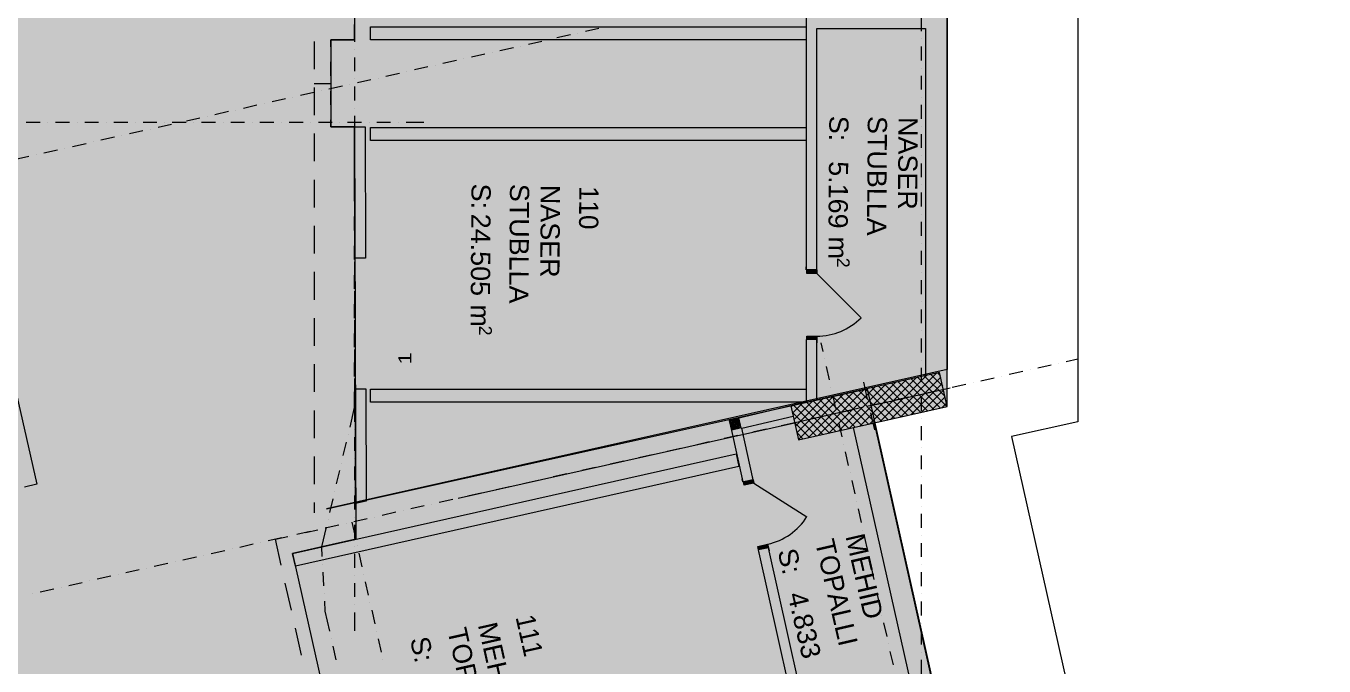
# Model space of a CAD drawing. Header units: centimetres. Extents: x -6805 to 4309, y -7338 to 617.
# Drawn here: x 586 to 2077, y -1483 to -748 of the extents above; entities that cross this region are included whole.
import ezdxf

# ---------------------------------------------------------------- set-up
doc = ezdxf.new("R2010")
doc.units = ezdxf.units.CM
for name, color, linetype, true_color in [('PDF_ - MESI I RRUGES', 7, 'Continuous', 0x7f7f7f), ('PDF_ - rruga_ndarjet anesore', 7, 'Continuous', 0x7f7f7f), ('PDF_065 Möbel Einrichtung', 7, 'Continuous', 0x7f7f7f), ('PDF_A - Akset', 7, 'Continuous', 0xfd4435), ('PDF_A - Pllaka Themel', 7, 'Continuous', 0x7f7f7f), ('PDF_A -Polyline', 7, 'Continuous', 0x7f7f7f)]:
    doc.layers.add(name, color=color, linetype=linetype, true_color=true_color)
for name, color, linetype in [('PDF_ - Muret e reja', 7, 'Continuous'), ('PDF_ - muret e reja_te kryera', 7, 'Continuous'), ('PDF_- DEPO', 7, 'Continuous'), ('PDF_- GARAZHE', 7, 'Continuous'), ('PDF_A - Fill Zone', 7, 'Continuous'), ('PDF_A - Muret', 7, 'Continuous'), ('PDF_A - Shtyllat', 7, 'Continuous')]:
    doc.layers.add(name, color=color, linetype=linetype)
doc.styles.add('PDF Arial', font='')
doc.styles.get('PDF Arial').set_extended_font_data('Arial')

msp = doc.modelspace()

# ---------------------------------------------------------------- hatches: boundary and pattern name
at = {"layer": 'PDF_ - MESI I RRUGES', "true_color": 0xffffff, "transparency": 33554559}
msp.add_hatch(color=7, dxfattribs=at).paths.add_polyline_path([(563.9, -979.9), (578.3, -980.6), (570.3, -1148.7), (598.6, -1274), (584.3, -1277.3), (559.5, -1166.7), (555.7, -1149.9)])
at = {"layer": 'PDF_- DEPO', "true_color": 0xccccff, "transparency": 33554559}
msp.add_hatch(color=254, dxfattribs=at).paths.add_polyline_path([(1408, -1209.7), (1467.2, -1196.4), (1473.2, -1223.1), (1536, -1208.9), (1618.2, -1575.2), (1497.2, -1602.3)])
at = {"layer": 'PDF_A - Fill Zone', "true_color": 0x93a0c6, "transparency": 33554559}
msp.add_hatch(color=253, dxfattribs=at).paths.add_polyline_path([(-447.7, -308.2), (916.9, -308.2), (916.9, -1306.8), (921.3, -1326.4), (872.5, -1337.3), (1189.1, -2748.5), (667.5, -2865.5), (356, -1477.3), (321, -1485.2), (248.4, -1161.5), (-99.9, -1161.5), (-99.9, -1589.4), (-447.7, -1589.4)])
at = {"layer": 'PDF_A - Muret', "transparency": 33554559}
msp.add_hatch(color=256, dxfattribs=at).paths.add_polyline_path([(1644.1, -703.6), (1644.1, -1159.1), (1638.6, -1160.3), (1635.3, -1145.6), (1619.1, -1149.3), (1619.1, -703.6)])
at = {"layer": 'PDF_A - Pllaka Themel', "true_color": 0xd5d5d5, "transparency": 33554559}
h = msp.add_hatch(color=254, dxfattribs=at)
h.paths.add_polyline_path([(-5581.9, -878.8), (-5581.9, -838.7), (-5657, -838.7), (-5657, -378.3), (-5642, -378.3), (-5642, 287.3), (-2884.7, 287.3), (-432.6, 287.3), (-419.8, 287.3), (978.3, 287.3), (978.3, -308.2), (1644.1, -308.2), (1644.1, -1142.4), (931, -1302.4), (1552.2, -1164.4), (1863.2, -2555.1), (1863.3, -2555.1), (2158.7, -3867.3), (2155.2, -3868), (2646.9, -6059.2), (2017.8, -6200.4), (2017.7, -6199.9), (-1597, -7011), (-1702.7, -6540.3), (-1846.3, -6572.5), (-1977, -6060.1), (-1982.5, -5964.4), (-1839, -5932.3), (-2055.7, -4966.3), (-2419.3, -4966.3), (-2929.7, -4966.3), (-2929.7, -2144.8), (-2909.7, -2144.8), (-2904.7, -1595.7), (-4731.2, -1619.4), (-4671.2, -1619.4), (-4671.2, -2159.8), (-5099, -2159.8), (-5102.5, -2159.8), (-5106, -2159.6), (-5109.5, -2159.4), (-5113, -2159), (-5116.5, -2158.6), (-5120, -2158), (-5123.4, -2157.4), (-5126.9, -2156.7), (-5130.3, -2155.8), (-5133.7, -2154.9), (-5137, -2153.9), (-5140.4, -2152.8), (-5143.6, -2151.6), (-5146.9, -2150.3), (-5150.1, -2148.9), (-5153.3, -2147.4), (-5156.4, -2145.9), (-5159.5, -2144.2), (-5162.6, -2142.5), (-5165.6, -2140.6), (-5168.5, -2138.7), (-5171.4, -2136.7), (-5174.3, -2134.7), (-5177, -2132.5), (-5179.7, -2130.3), (-5182.4, -2128), (-5185, -2125.6), (-5187.5, -2123.2), (-5189.9, -2120.6), (-5192.3, -2118.1), (-5194.6, -2115.4), (-5196.8, -2112.7), (-5199, -2109.9), (-5201.1, -2107.1), (-5203, -2104.2), (-5205, -2101.3), (-5206.8, -2098.3), (-5208.5, -2095.2), (-5210.2, -2092.1), (-5211.7, -2089), (-5213.2, -2085.8), (-5214.6, -2082.6), (-5215.9, -2079.3), (-5217.1, -2076), (-5218.2, -2072.7), (-5219.2, -2069.3), (-5220.2, -2065.9), (-5221, -2062.5), (-5221.7, -2059.1), (-5222.4, -2055.7), (-5222.9, -2052.2), (-5223.3, -2048.7), (-5223.7, -2045.2), (-5223.9, -2041.7), (-5224.1, -2038.2), (-5224.1, -2034.7), (-5224.1, -1589.4), (-5276.7, -1564.4), (-5842.1, -1564.4), (-5842.1, -878.8)])
h.paths.add_polyline_path([(-1884.8, -2746.4), (-1725.8, -2754.1), (-263.3, -2617.9), (-272, -2578.8), (-296.8, -2580.2), (-343.5, -2075.8), (-1348.1, -2129.8), (-1534.8, -2147.2), (-1533.4, -2162), (-1836.8, -2167.5), (-1836.8, -2147.5), (-1876.8, -2147.5), (-1876.8, -2187.5), (-1531.1, -2187), (-1493.3, -2681.2), (-1884.8, -2706.4)])
h.paths.add_polyline_path([(-452.6, -1589.4), (-91.9, -1583.4), (-92.3, -1174), (283, -1174), (283, -828.7), (-419.8, -828.7), (-427.6, -828.7), (-452.6, -828.7)])
h.paths.add_polyline_path([(413.2, -3713.8), (401.1, -3715.6), (389, -3717.6), (376.9, -3719.5), (364.9, -3721.6), (352.8, -3723.8), (340.8, -3726), (328.8, -3728.3), (316.8, -3730.7), (304.8, -3733.2)])
at = {"layer": 'PDF_A - Pllaka Themel', "true_color": 0xbfbfbf, "transparency": 33554559}
h = msp.add_hatch(color=9, dxfattribs=at)
h.paths.add_polyline_path([(-5637, -378.3), (-5637, -315.2), (-447.7, -308.2), (-447.7, -308.2), (963.5, -308.2), (963.5, -763.7), (936, -763.7), (936, -863.8), (963.5, -863.8), (964.8, -1337.1), (925.7, -1345.9), (892.3, -1353.4), (988.5, -1782.6), (1104.4, -2300.9), (1195, -2706.1), (1170.6, -2711.6), (1193.4, -2813), (1455.7, -3983.1), (1827.5, -5638), (1828.4, -5640.7), (1829.1, -5643.5), (1829.9, -5646.3), (1830.5, -5649.1), (1831, -5651.9), (1831.4, -5654.7), (1831.7, -5657.6), (1831.9, -5660.4), (1832, -5663.3), (1832, -5666.1), (1831.9, -5669), (1831.7, -5671.9), (1831.4, -5674.7), (1831, -5677.5), (1830.5, -5680.4), (1829.9, -5683.2), (1829.2, -5685.9), (1828.5, -5688.7), (1827.6, -5691.4), (1826.6, -5694.1), (1825.5, -5696.8), (1824.4, -5699.4), (1823.1, -5701.9), (1821.8, -5704.5), (1820.4, -5707), (1818.8, -5709.4), (1817.3, -5711.8), (1815.6, -5714.1), (1813.8, -5716.3), (1812, -5718.5), (1810.1, -5720.7), (1808.1, -5722.7), (1806, -5724.7), (1803.9, -5726.6), (1801.7, -5728.5), (1799.5, -5730.2), (1797.2, -5731.9), (1794.8, -5733.5), (1792.4, -5735.1), (1789.9, -5736.5), (1787.4, -5737.8), (1784.8, -5739.1), (1782.2, -5740.3), (1779.5, -5741.3), (1776.8, -5742.3), (-1865.8, -6559.8), (-1972, -6060.1), (1187.4, -5351.2), (1189.5, -5350.7), (1191.6, -5350.1), (1193.7, -5349.4), (1195.7, -5348.6), (1197.7, -5347.8), (1199.7, -5346.8), (1201.6, -5345.8), (1203.5, -5344.6), (1205.3, -5343.4), (1207.1, -5342.2), (1208.8, -5340.8), (1210.4, -5339.3), (1212, -5337.8), (1213.5, -5336.3), (1214.9, -5334.6), (1216.3, -5332.9), (1217.6, -5331.2), (1218.8, -5329.3), (1219.9, -5327.5), (1221, -5325.5), (1221.9, -5323.6), (1222.8, -5321.6), (1223.5, -5319.5), (1224.2, -5317.5), (1224.8, -5315.4), (1225.3, -5313.2), (1225.7, -5311.1), (1226, -5308.9), (1226.2, -5306.8), (1226.3, -5304.6), (1226.4, -5302.4), (1226.3, -5300.2), (1226.1, -5298), (1225.8, -5295.9), (1225.5, -5293.7), (1225, -5291.6), (967.7, -4148), (967.2, -4145.8), (966.5, -4143.7), (965.8, -4141.6), (964.9, -4139.5), (964, -4137.5), (963, -4135.5), (961.9, -4133.5), (960.7, -4131.7), (959.4, -4129.8), (958, -4128), (956.6, -4126.3), (955.1, -4124.7), (953.5, -4123.1), (951.9, -4121.6), (950.1, -4120.2), (948.4, -4118.8), (946.5, -4117.6), (944.6, -4116.4), (942.7, -4115.3), (940.7, -4114.2), (938.7, -4113.3), (936.6, -4112.5), (934.5, -4111.7), (932.3, -4111.1), (930.2, -4110.5), (928, -4110.1), (925.8, -4109.7), (923.6, -4109.5), (921.3, -4109.3), (919.1, -4109.3), (916.9, -4109.3), (914.6, -4109.5), (912.4, -4109.7), (910.2, -4110.1), (908, -4110.5), (526.4, -4196.1), (467.8, -4209.3), (455.6, -4213.1), (443.4, -4217), (431.2, -4221), (419.1, -4225.1), (406.9, -4229.3), (394.9, -4233.6), (382.8, -4238), (370.8, -4242.5), (358.8, -4247.1), (346.9, -4251.7), (335, -4256.5), (323.1, -4261.4), (311.3, -4266.3), (299.5, -4271.3), (287.8, -4276.4), (276.1, -4281.7), (264.4, -4287), (252.8, -4292.3), (241.2, -4297.8), (229.6, -4303.4), (218.1, -4309.1), (206.7, -4314.8), (195.3, -4320.7), (183.9, -4326.6), (172.6, -4332.6), (161.3, -4338.7), (150.1, -4344.9), (138.9, -4351.2), (127.8, -4357.5), (116.7, -4364), (105.7, -4370.5), (94.7, -4377.1), (83.8, -4383.8), (72.9, -4390.6), (62.1, -4397.5), (51.3, -4404.4), (40.6, -4411.4), (29.9, -4418.6), (19.3, -4425.8), (8.8, -4433), (-1.7, -4440.4), (-13.4, -4447.8), (-25.2, -4455.1), (-37, -4462.3), (-48.8, -4469.4), (-60.7, -4476.4), (-72.7, -4483.4), (-84.7, -4490.2), (-96.7, -4497), (-108.8, -4503.7), (-121, -4510.3), (-133.1, -4516.8), (-145.4, -4523.3), (-157.7, -4529.6), (-170, -4535.9), (-182.3, -4542.1), (-194.8, -4548.2), (-207.2, -4554.2), (-219.7, -4560.1), (-232.3, -4565.9), (-244.8, -4571.6), (-257.5, -4577.3), (-270.1, -4582.8), (-282.8, -4588.3), (-295.6, -4593.6), (-308.3, -4598.9), (-321.1, -4604.1), (-334, -4609.2), (-346.9, -4614.2), (-359.8, -4619.1), (-372.8, -4623.9), (-385.7, -4628.7), (-398.8, -4633.3), (-411.8, -4637.9), (-424.9, -4642.3), (-438, -4646.7), (-451.2, -4650.9), (-464.4, -4655.1), (-477.6, -4659.2), (-490.8, -4663.2), (-2040.8, -5011), (-2050.8, -4966.3), (-2414.3, -4966.3), (-2414.3, -4749.4), (-2414.6, -2387.8), (-2414.6, -2276.5), (-2415.1, -2272.8), (-2415.6, -2269.1), (-2416.3, -2265.4), (-2417.1, -2261.8), (-2417.9, -2258.1), (-2418.9, -2254.5), (-2419.9, -2251), (-2421.1, -2247.4), (-2422.3, -2243.9), (-2423.6, -2240.4), (-2425.1, -2236.9), (-2426.6, -2233.5), (-2428.2, -2230.2), (-2429.8, -2226.8), (-2431.6, -2223.5), (-2433.4, -2220.3), (-2435.4, -2217.1), (-2437.4, -2214), (-2439.5, -2210.9), (-2441.7, -2207.8), (-2443.9, -2204.9), (-2446.3, -2202), (-2448.7, -2199.1), (-2451.1, -2196.3), (-2453.7, -2193.6), (-2456.3, -2190.9), (-2459, -2188.3), (-2461.7, -2185.8), (-2464.6, -2183.4), (-2467.4, -2181), (-2470.4, -2178.7), (-2473.4, -2176.5), (-2476.4, -2174.4), (-2479.6, -2172.3), (-2482.7, -2170.3), (-2485.9, -2168.4), (-2489.2, -2166.6), (-2492.5, -2164.9), (-2495.8, -2163.2), (-2499.2, -2161.7), (-2502.7, -2160.2), (-2506.1, -2158.9), (-2509.6, -2157.6), (-2513.2, -2156.4), (-2904.7, -2164.8), (-2899.7, -1589.4), (-2414.3, -1589.4), (-2414.3, -828.7), (-4726.3, -828.7), (-4726.3, -1619.4), (-5219.2, -1619.3), (-5219.2, -2036.1), (-5219.2, -2034.7), (-5219.2, -1589.4), (-5271.7, -1564.4), (-5253.4, -1564.4), (-5253.4, -878.8), (-5577, -878.8), (-5577, -838.7), (-5652, -838.7), (-5652, -378.3)])
h.paths.add_polyline_path([(-1883.9, -1589.4), (-1863.8, -1589.4), (-1863.8, -1634.4), (-1863.9, -1634.4), (-1863.9, -2147.2), (-1836.5, -2147.5), (-1871.9, -2147.5), (-1871.9, -2187.5), (-1831.8, -2187.4), (-1831.8, -2147.5), (-1529.5, -2150.6), (-1526.5, -2182.5), (-1488.4, -2681.2), (-1718.5, -2706.4), (-1879.8, -2706.4), (-1879.8, -2746.4), (-1720.8, -2754.1), (-221.3, -2598.2), (-135.8, -2979.1), (-1425.4, -3268.5), (-1880.4, -3268.5), (-1873.5, -4356.8), (-1873.8, -4358.9), (-1873.9, -4361.1), (-1873.9, -4363.2), (-1873.9, -4365.3), (-1873.7, -4367.5), (-1873.5, -4369.6), (-1873.1, -4371.7), (-1872.7, -4373.8), (-1872.1, -4375.8), (-1871.5, -4377.9), (-1870.8, -4379.9), (-1869.9, -4381.8), (-1869, -4383.8), (-1868.1, -4385.7), (-1867, -4387.5), (-1865.8, -4389.3), (-1864.6, -4391), (-1863.3, -4392.7), (-1861.9, -4394.3), (-1860.4, -4395.9), (-1858.9, -4397.4), (-1857.3, -4398.8), (-1855.6, -4400.1), (-1853.9, -4401.4), (-1852.1, -4402.5), (-1850.3, -4403.6), (-1848.4, -4404.6), (-1846.5, -4405.6), (-1844.5, -4406.4), (-1842.5, -4407.1), (-1840.5, -4407.8), (-1838.4, -4408.4), (-1836.3, -4408.8), (-1834.2, -4409.2), (-1832.1, -4409.5), (-1830, -4409.6), (-1827.9, -4409.7), (-1825.7, -4409.7), (-1823.6, -4409.6), (-1821.5, -4409.4), (-1819.4, -4409.1), (-657.9, -4148.4), (-657.8, -4149), (-640.9, -4142.1), (-624, -4135.1), (-607.1, -4128.1), (-590.3, -4120.9), (-573.5, -4113.7), (-556.8, -4106.4), (-540.1, -4099), (-523.4, -4091.5), (-506.8, -4083.9), (-490.2, -4076.2), (-473.7, -4068.5), (-457.2, -4060.6), (-440.7, -4052.7), (-424.3, -4044.6), (-407.9, -4036.5), (-391.6, -4028.3), (-375.3, -4020), (-359.1, -4011.7), (-342.9, -4003.2), (-326.7, -3994.7), (-310.6, -3986), (-294.5, -3977.3), (-278.5, -3968.5), (-262.6, -3959.6), (-246.7, -3950.7), (-230.8, -3941.6), (-215, -3932.5), (-199.2, -3923.3), (-183.5, -3913.9), (-171.8, -3907.7), (-160, -3901.5), (-148.2, -3895.4), (-136.4, -3889.4), (-124.5, -3883.4), (-112.6, -3877.6), (-100.6, -3871.8), (-88.6, -3866.2), (-76.6, -3860.6), (-64.5, -3855.1), (-52.3, -3849.7), (-40.2, -3844.4), (-28, -3839.2), (-15.7, -3834), (-3.5, -3829), (8.9, -3824), (21.2, -3819.1), (33.6, -3814.4), (46, -3809.7), (58.5, -3805.1), (71, -3800.6), (83.5, -3796.1), (96, -3791.8), (108.6, -3787.6), (121.2, -3783.4), (133.9, -3779.4), (146.5, -3775.4), (159.2, -3771.5), (172, -3767.8), (184.7, -3764.1), (197.5, -3760.5), (210.3, -3757), (223.1, -3753.6), (236, -3750.3), (248.9, -3747.1), (261.8, -3743.9), (274.7, -3740.9), (287.6, -3738), (300.6, -3735.1), (313.6, -3732.4), (326.6, -3729.7), (339.6, -3727.2), (352.7, -3724.7), (365.8, -3722.3), (378.8, -3720.1), (391.9, -3717.9), (405, -3715.8), (418.2, -3713.8), (787.3, -3631), (789.4, -3630.5), (791.5, -3629.8), (793.5, -3629.1), (795.6, -3628.3), (797.6, -3627.5), (799.5, -3626.5), (801.4, -3625.4), (803.3, -3624.3), (805.1, -3623.1), (806.9, -3621.8), (808.6, -3620.4), (810.2, -3619), (811.8, -3617.5), (813.3, -3615.9), (814.7, -3614.2), (816.1, -3612.5), (817.4, -3610.8), (818.6, -3609), (819.7, -3607.1), (820.7, -3605.2), (821.7, -3603.2), (822.6, -3601.2), (823.4, -3599.2), (824.1, -3597.1), (824.7, -3595), (825.2, -3592.9), (825.6, -3590.8), (825.9, -3588.6), (826.2, -3586.4), (826.3, -3584.3), (826.3, -3582.1), (826.3, -3579.9), (826.1, -3577.7), (825.9, -3575.5), (825.6, -3573.4), (825.1, -3571.2), (681.4, -2927.9), (734.4, -2916), (711.6, -2814.6), (658.7, -2826.4), (288, -1174), (288, -828.7), (-447.7, -828.7), (-1883.9, -828.7)])

# ---------------------------------------------------------------- linework, layer by layer
at = {"layer": 'PDF_ - MESI I RRUGES', "lineweight": 0}
for points in [[(570.3, -1148.7), (598.6, -1274)], [(598.6, -1274), (584.3, -1277.3)]]:
    msp.add_lwpolyline(points, dxfattribs=at)
at = {"layer": 'PDF_ - Muret e reja', "lineweight": 0}
for points in [[(1482.2, -728.7), (1482.2, -1027.9)], [(1494.2, -1027.9), (1494.2, -750.8)], [(1494.2, -750.8), (1619.1, -750.8)], [(1482.2, -1027.9), (1482.2, -1024.2)], [(1482.2, -1027.9), (1482.2, -1024.2)], [(1482.2, -1027.9), (1482.2, -1024.2)], [(1482.7, -1027.9), (1482.2, -1027.9)], [(1482.7, -1027.9), (1482.2, -1027.9)], [(1482.7, -1027.9), (1482.2, -1027.9)], [(1494.2, -1027.9), (1482.7, -1027.9)], [(1482.7, -1031.9), (1482.7, -1027.9)], [(1482.7, -1027.9), (1494.2, -1027.9)], [(1494.2, -1027.9), (1482.7, -1027.9)], [(1494.2, -1027.9), (1482.7, -1027.9)], [(1494.2, -1027.9), (1494.2, -1024.2)], [(1494.2, -1027.9), (1494.2, -1024.2)], [(1494.2, -1027.9), (1494.2, -1024.2)], [(1494.2, -1027.9), (1494.2, -1031.9)], [(1494.2, -1031.9), (1482.7, -1031.9)], [(1494.2, -1031.9), (1545.1, -1082.9)], [(1482.2, -1108), (1482.2, -1111.7)], [(1482.7, -1108), (1482.2, -1108)], [(1482.2, -1108), (1482.2, -1180)], [(1482.7, -1108), (1482.2, -1108)], [(1482.7, -1108), (1482.2, -1108)], [(1482.2, -1108), (1482.2, -1111.7)], [(1482.2, -1108), (1482.2, -1111.7)], [(1482.7, -1108), (1482.7, -1104)], [(1482.7, -1104), (1494.2, -1104)], [(1494.2, -1108), (1482.7, -1108)], [(1494.2, -1108), (1482.7, -1108)], [(1494.2, -1108), (1482.7, -1108)], [(1494.2, -1108), (1482.7, -1108)], [(1494.2, -1104), (1494.2, -1108)], [(1494.2, -1108), (1494.2, -1111.7)], [(1494.2, -1177.3), (1494.2, -1108)], [(1494.2, -1108), (1494.2, -1111.7)], [(1494.2, -1108), (1494.2, -1111.7)]]:
    msp.add_lwpolyline(points, dxfattribs=at)
msp.add_arc((1494.2, -1031.9), 72.1, 269.993, 314.9907, dxfattribs=at)
at = {"layer": 'PDF_ - Muret e reja', "transparency": 33554559}
for points in [[(1494.2, -728.7), (1494.2, -1027.9), (1482.2, -728.7), (1482.2, -1027.9)], [(1494.2, -750.8), (1494.2, -738.7), (1619.1, -750.8), (1619.1, -738.7)], [(1482.2, -1180), (1482.2, -1108), (1494.2, -1177.3), (1494.2, -1108)]]:
    msp.add_solid(points, dxfattribs=at)
at = {"layer": 'PDF_ - Muret e reja', "color": 7, "true_color": 0xffffff, "transparency": 33554559}
for points in [[(1494.2, -1027.9), (1494.2, -1108), (1482.2, -1027.9), (1482.2, -1108)], [(1494.2, -1027.9), (1494.2, -1031.9), (1482.7, -1027.9), (1482.7, -1031.9)], [(1482.7, -1108), (1482.7, -1104), (1494.2, -1108), (1494.2, -1104)]]:
    msp.add_solid(points, dxfattribs=at)
at = {"layer": 'PDF_ - muret e reja_te kryera', "lineweight": 0}
for points in [[(1482.1, -1179.8), (1393.6, -1200.7)], [(1482.1, -1179.8), (1482.2, -1180)], [(1393.6, -1200.7), (1396.3, -1212.4)], [(1408, -1209.7), (1467.1, -1195.7)], [(1396.3, -1212.4), (1409.4, -1271.4)], [(1421.2, -1268.8), (1408, -1209.7)], [(1421.2, -1268.8), (1420.4, -1265.1)], [(1421.2, -1268.8), (1420.4, -1265.1)], [(1421.2, -1268.8), (1420.4, -1265.1)], [(1409.4, -1271.4), (1408.6, -1267.8)], [(1409.4, -1271.4), (1408.6, -1267.8)], [(1409.4, -1271.4), (1408.6, -1267.8)], [(1409.9, -1271.3), (1409.4, -1271.4)], [(1409.9, -1271.3), (1409.4, -1271.4)], [(1409.9, -1271.3), (1409.4, -1271.4)], [(1421.2, -1268.8), (1409.9, -1271.3)], [(1409.9, -1271.3), (1421.2, -1268.8)], [(1421.2, -1268.8), (1409.9, -1271.3)], [(1421.2, -1268.8), (1409.9, -1271.3)], [(1410.8, -1275.2), (1409.9, -1271.3)], [(1422, -1272.7), (1410.8, -1275.2)], [(1421.2, -1268.8), (1422, -1272.7)], [(1422, -1272.7), (1482.9, -1311.3)], [(1426.5, -1345.5), (1437.8, -1343)], [(1427.4, -1349.4), (1426.5, -1345.5)], [(1427.4, -1349.4), (1426.9, -1349.5)], [(1427.4, -1349.4), (1426.9, -1349.5)], [(1427.4, -1349.4), (1426.9, -1349.5)], [(1426.9, -1349.5), (1427.7, -1353.1)], [(1426.9, -1349.5), (1484.1, -1605.2)], [(1426.9, -1349.5), (1427.7, -1353.1)], [(1426.9, -1349.5), (1427.7, -1353.1)], [(1438.6, -1346.9), (1427.4, -1349.4)], [(1438.6, -1346.9), (1427.4, -1349.4)], [(1438.6, -1346.9), (1427.4, -1349.4)], [(1438.6, -1346.9), (1427.4, -1349.4)], [(1437.8, -1343), (1438.6, -1346.9)], [(1438.6, -1346.9), (1439.5, -1350.5)], [(1495.8, -1602.6), (1438.6, -1346.9)], [(1438.6, -1346.9), (1439.5, -1350.5)], [(1438.6, -1346.9), (1439.5, -1350.5)]]:
    msp.add_lwpolyline(points, dxfattribs=at)
msp.add_arc((1422.1, -1272.7), 72, 282.5982, 327.6225, dxfattribs=at)
at = {"layer": 'PDF_ - muret e reja_te kryera', "transparency": 33554559}
for points in [[(1405.3, -1198), (1464.4, -1184), (1408, -1209.7), (1467.1, -1195.7)], [(1482.1, -1179.8), (1482.2, -1180), (1464.4, -1184)], [(1408, -1209.7), (1396.3, -1212.4), (1393.6, -1200.7)], [(1393.8, -1200.7), (1393.8, -1200.8), (1393.6, -1200.7)], [(1393.8, -1200.8), (1393.8, -1200.7), (1408, -1209.7), (1405.3, -1198)], [(1408, -1209.7), (1421.2, -1268.8), (1396.3, -1212.4), (1409.4, -1271.4)], [(1438.6, -1346.9), (1495.8, -1602.6), (1426.9, -1349.5), (1484.1, -1605.2)]]:
    msp.add_solid(points, dxfattribs=at)
at = {"layer": 'PDF_ - muret e reja_te kryera', "color": 7, "true_color": 0xffffff, "transparency": 33554559}
for points in [[(1421.2, -1268.8), (1438.6, -1346.9), (1409.4, -1271.4), (1426.9, -1349.5)], [(1421.2, -1268.8), (1422, -1272.7), (1409.9, -1271.3), (1410.8, -1275.2)], [(1427.4, -1349.4), (1426.5, -1345.5), (1438.6, -1346.9), (1437.8, -1343)]]:
    msp.add_solid(points, dxfattribs=at)
at = {"layer": 'PDF_ - rruga_ndarjet anesore', "lineweight": 0}
for points in [[(963.9, -1014.5), (963.5, -863.8)], [(963.5, -863.8), (975.5, -863.8)], [(975.5, -863.8), (975.9, -1014.5)], [(975.9, -1014.5), (963.9, -1014.5)], [(964.3, -1164.6), (976.3, -1164.6)], [(964.6, -1296.1), (964.3, -1164.6)], [(976.3, -1164.6), (976.7, -1293.4)], [(976.7, -1293.4), (964.6, -1296.1)]]:
    msp.add_lwpolyline(points, dxfattribs=at)
at = {"layer": 'PDF_ - rruga_ndarjet anesore', "color": 7, "true_color": 0xffffff, "transparency": 33554559}
for points in [[(975.5, -863.8), (975.9, -1014.5), (963.5, -863.8), (963.9, -1014.5)], [(964.3, -1164.6), (976.3, -1164.6), (964.6, -1296.1), (976.7, -1293.4)]]:
    msp.add_solid(points, dxfattribs=at)
at = {"layer": 'PDF_- DEPO', "color": 254, "true_color": 0xccccff, "transparency": 33554559}
msp.add_solid([(1494.2, -750.8), (1619.1, -750.8), (1492.9, -1177.6), (1619.1, -1149.1)], dxfattribs=at)
at = {"layer": 'PDF_- GARAZHE', "color": 254, "true_color": 0xccccff, "transparency": 33554559}
for points in [[(963.5, -304.8), (1482.2, -304.8), (963.5, -764.2), (1482.2, -764.2)], [(963.6, -764.2), (1482.2, -764.2), (964.6, -1296.1), (1482.1, -1179.8)], [(883.6, -1315.2), (1393.5, -1200.8), (965.6, -1680.6), (1475.5, -1566.2)]]:
    msp.add_solid(points, dxfattribs=at)
at = {"layer": 'PDF_065 Möbel Einrichtung', "lineweight": 0}
for points in [[(981.8, -763.7), (981.8, -748.7)], [(981.8, -748.7), (1482.2, -748.7)], [(1482.2, -748.7), (1482.2, -763.7)], [(1482.2, -763.7), (981.8, -763.7)], [(981.8, -879.3), (981.8, -864.3)], [(981.8, -864.3), (1482.2, -864.3)], [(1482.2, -864.3), (1482.2, -879.3)], [(1482.2, -879.3), (981.8, -879.3)], [(981.8, -1179.7), (981.8, -1164.7)], [(981.8, -1164.7), (1482.2, -1164.7)], [(1482.2, -1164.7), (1482.2, -1179.7)], [(1482.2, -1179.7), (981.8, -1179.7)], [(892.2, -1353.5), (1401.6, -1239.2)], [(1401.6, -1239.2), (1404.9, -1253.8)], [(1404.9, -1253.8), (895.5, -1368.1)], [(895.5, -1368.1), (892.2, -1353.5)]]:
    msp.add_lwpolyline(points, dxfattribs=at)
at = {"layer": 'PDF_065 Möbel Einrichtung', "color": 7, "true_color": 0xffffff, "transparency": 33554559}
for points in [[(981.8, -763.7), (981.8, -748.7), (1482.2, -763.7), (1482.2, -748.7)], [(981.8, -879.3), (981.8, -864.3), (1482.2, -879.3), (1482.2, -864.3)], [(981.8, -1179.7), (981.8, -1164.7), (1482.2, -1179.7), (1482.2, -1164.7)], [(895.5, -1368.1), (892.2, -1353.5), (1404.9, -1253.8), (1401.6, -1239.2)]]:
    msp.add_solid(points, dxfattribs=at)
at = {"layer": 'PDF_A - Akset', "lineweight": 0}
for points in [[(1614.1, -737.9), (1614.1, -753.8)], [(963.5, -750.3), (963.5, -766.2)], [(1211.3, -758.1), (1195.8, -761.6)], [(1220, -756.2), (1220, -756.2)], [(1244.1, -750.8), (1228.6, -754.2)], [(1252.7, -748.8), (1252.7, -748.8)], [(963.5, -775.1), (963.5, -775.1)], [(1145.9, -772.8), (1130.4, -776.3)], [(1154.5, -770.9), (1154.5, -770.9)], [(1178.6, -765.5), (1163.1, -768.9)], [(1187.2, -763.5), (1187.2, -763.5)], [(1614.1, -762.6), (1614.1, -762.6)], [(1614.1, -771.4), (1614.1, -787.3)], [(963.5, -783.9), (963.5, -799.8)], [(1080.4, -787.5), (1064.9, -791)], [(1089, -785.6), (1089, -785.6)], [(1113.2, -780.1), (1097.7, -783.6)], [(1121.8, -778.2), (1121.8, -778.2)], [(1015, -802.2), (999.5, -805.7)], [(1023.6, -800.2), (1023.6, -800.2)], [(1047.7, -794.8), (1032.2, -798.3)], [(1056.3, -792.9), (1056.3, -792.9)], [(1614.1, -796.1), (1614.1, -796.1)], [(1614.1, -805), (1614.1, -820.9)], [(949.5, -816.9), (934, -820.3)], [(958.1, -814.9), (958.1, -814.9)], [(963.5, -808.6), (963.5, -808.6)], [(963.5, -817.4), (963.5, -833.3)], [(982.2, -809.5), (966.7, -813)], [(990.9, -807.6), (990.9, -807.6)], [(884.1, -831.6), (868.6, -835)], [(892.7, -829.6), (892.7, -829.6)], [(916.8, -824.2), (901.3, -827.7)], [(925.4, -822.3), (925.4, -822.3)], [(1614.1, -829.7), (1614.1, -829.7)], [(818.6, -846.2), (803.1, -849.7)], [(827.2, -844.3), (827.2, -844.3)], [(851.3, -838.9), (835.8, -842.4)], [(860, -837), (860, -837)], [(963.5, -842.1), (963.5, -842.1)], [(1614.1, -838.5), (1614.1, -854.4)], [(602.3, -858.8), (586.4, -858.8)], [(611.2, -858.8), (611.2, -858.8)], [(635.9, -858.8), (620, -858.8)], [(644.7, -858.8), (644.7, -858.8)], [(669.4, -858.8), (653.5, -858.8)], [(678.2, -858.8), (678.2, -858.8)], [(703, -858.8), (687.1, -858.8)], [(711.8, -858.8), (711.8, -858.8)], [(736.5, -858.8), (720.6, -858.8)], [(753.2, -860.9), (737.7, -864.4)], [(745.3, -858.8), (745.3, -858.8)], [(770, -858.8), (754.1, -858.8)], [(761.8, -859), (761.8, -859)], [(785.9, -853.6), (770.4, -857.1)], [(778.9, -858.8), (778.9, -858.8)], [(803.6, -858.8), (787.7, -858.8)], [(794.5, -851.6), (794.5, -851.6)], [(812.4, -858.8), (812.4, -858.8)], [(837.1, -858.8), (821.2, -858.8)], [(845.9, -858.8), (845.9, -858.8)], [(870.7, -858.8), (854.8, -858.8)], [(879.5, -858.8), (879.5, -858.8)], [(904.2, -858.8), (888.3, -858.8)], [(913, -858.8), (913, -858.8)], [(937.7, -858.8), (921.9, -858.8)], [(946.6, -858.8), (946.6, -858.8)], [(971.3, -858.8), (955.4, -858.8)], [(963.5, -851), (963.5, -866.9)], [(980.1, -858.8), (980.1, -858.8)], [(1004.8, -858.8), (988.9, -858.8)], [(1013.7, -858.8), (1013.7, -858.8)], [(1042.9, -858.8), (1022.5, -858.8)], [(1614.1, -863.2), (1614.1, -863.2)], [(687.7, -875.6), (672.2, -879.1)], [(696.3, -873.7), (696.3, -873.7)], [(720.4, -868.3), (704.9, -871.7)], [(729, -866.3), (729, -866.3)], [(963.5, -875.7), (963.5, -875.7)], [(1614.1, -872), (1614.1, -887.9)], [(622.2, -890.3), (606.7, -893.8)], [(630.8, -888.4), (630.8, -888.4)], [(655, -883), (639.5, -886.4)], [(663.6, -881), (663.6, -881)], [(963.5, -884.5), (963.5, -900.4)], [(589.5, -897.6), (574, -901.1)], [(598.1, -895.7), (598.1, -895.7)], [(963.5, -909.2), (963.5, -909.2)], [(1614.1, -896.8), (1614.1, -896.8)], [(1614.1, -905.6), (1614.1, -921.5)], [(963.5, -918.1), (963.5, -933.9)], [(1614.1, -930.3), (1614.1, -930.3)], [(1614.1, -939.1), (1614.1, -955)], [(963.5, -942.8), (963.5, -942.8)], [(963.5, -951.6), (963.5, -967.5)], [(1614.1, -963.8), (1614.1, -963.8)], [(963.5, -976.3), (963.5, -976.3)], [(1614.1, -972.7), (1614.1, -988.6)], [(963.5, -985.1), (963.5, -1001)], [(1614.1, -997.4), (1614.1, -997.4)], [(963.5, -1009.9), (963.5, -1009.9)], [(1614.1, -1006.2), (1614.1, -1022.1)], [(963.5, -1018.7), (963.5, -1034.6)], [(963.5, -1043.4), (963.5, -1043.4)], [(1614.1, -1030.9), (1614.1, -1030.9)], [(1614.1, -1039.8), (1614.1, -1055.6)], [(963.5, -1052.2), (963.5, -1068.1)], [(1614.1, -1064.5), (1614.1, -1064.5)], [(1614.1, -1073.3), (1614.1, -1089.2)], [(963.5, -1076.9), (963.5, -1076.9)], [(963.5, -1085.8), (963.5, -1101.6)], [(1614.1, -1098), (1614.1, -1098)], [(963.5, -1110.5), (963.5, -1110.5)], [(1498.8, -1111.7), (1501, -1121.6)], [(1614.1, -1106.8), (1614.1, -1122.7)], [(963.5, -1119.3), (963.5, -1135.2)], [(1503, -1130.2), (1503, -1130.2)], [(1614.1, -1131.6), (1614.1, -1131.6)], [(1794.2, -1130.5), (1780.7, -1133.5)], [(963.5, -1144), (963.5, -1144)], [(1504.9, -1138.8), (1508.4, -1154.3)], [(1614.1, -1140.4), (1614.1, -1156.3)], [(1730.8, -1144.7), (1715.3, -1148.2)], [(1739.4, -1142.8), (1739.4, -1142.8)], [(1763.5, -1137.4), (1748, -1140.9)], [(1772.1, -1135.5), (1772.1, -1135.5)], [(963.5, -1152.8), (963.5, -1168.7)], [(1665.3, -1159.4), (1649.8, -1162.9)], [(1673.9, -1157.5), (1673.9, -1157.5)], [(1698.1, -1152.1), (1682.5, -1155.6)], [(1706.7, -1150.1), (1706.7, -1150.1)], [(963.5, -1177.6), (963.5, -1177.6)], [(1510.3, -1162.9), (1510.3, -1162.9)], [(1512.3, -1171.5), (1515.7, -1187)], [(1599.9, -1174.1), (1584.4, -1177.6)], [(1608.5, -1172.2), (1608.5, -1172.2)], [(1614.1, -1165.1), (1614.1, -1165.1)], [(1614.1, -1173.9), (1614.1, -1189.8)], [(1632.6, -1166.8), (1617.1, -1170.2)], [(1641.2, -1164.8), (1641.2, -1164.8)], [(963.5, -1186.4), (963.5, -1202.3)], [(1534.4, -1188.8), (1518.9, -1192.3)], [(1543, -1186.9), (1543, -1186.9)], [(1567.1, -1181.5), (1551.6, -1184.9)], [(1575.8, -1179.5), (1575.8, -1179.5)], [(1469, -1203.5), (1453.5, -1207)], [(1477.6, -1201.6), (1477.6, -1201.6)], [(1501.7, -1196.1), (1486.2, -1199.6)], [(1510.3, -1194.2), (1510.3, -1194.2)], [(1517.7, -1195.6), (1517.7, -1195.6)], [(1519.6, -1204.3), (1523.1, -1219.7)], [(1614.1, -1198.6), (1614.1, -1198.6)], [(1614.1, -1207.5), (1614.1, -1223.4)], [(963.5, -1211.1), (963.5, -1211.1)], [(963.5, -1219.9), (963.5, -1235.8)], [(1403.5, -1218.2), (1388, -1221.7)], [(1412.1, -1216.2), (1412.1, -1216.2)], [(1436.2, -1210.8), (1420.7, -1214.3)], [(1444.8, -1208.9), (1444.8, -1208.9)], [(1338, -1232.9), (1322.5, -1236.3)], [(1346.7, -1230.9), (1346.7, -1230.9)], [(1370.8, -1225.5), (1355.3, -1229)], [(1379.4, -1223.6), (1379.4, -1223.6)], [(1525, -1228.4), (1525, -1228.4)], [(1526.9, -1237), (1530.4, -1252.5)], [(1614.1, -1232.2), (1614.1, -1232.2)], [(963.5, -1244.6), (963.5, -1244.6)], [(1272.6, -1247.5), (1257.1, -1251)], [(1281.2, -1245.6), (1281.2, -1245.6)], [(1305.3, -1240.2), (1289.8, -1243.7)], [(1313.9, -1238.3), (1313.9, -1238.3)], [(1614.1, -1241), (1614.1, -1256.9)], [(963.5, -1253.5), (963.5, -1269.4)], [(1207.1, -1262.2), (1191.6, -1265.7)], [(1215.7, -1260.3), (1215.7, -1260.3)], [(1239.9, -1254.9), (1224.4, -1258.4)], [(1248.5, -1253), (1248.5, -1253)], [(1532.4, -1261.1), (1532.4, -1261.1)], [(1614.1, -1265.7), (1614.1, -1265.7)], [(963.5, -1278.2), (963.5, -1278.2)], [(1141.7, -1276.9), (1126.2, -1280.4)], [(1150.3, -1275), (1150.3, -1275)], [(1174.4, -1269.6), (1158.9, -1273.1)], [(1183, -1267.6), (1183, -1267.6)], [(1534.3, -1269.7), (1537.8, -1285.2)], [(1614.1, -1274.5), (1614.1, -1290.4)], [(963.5, -1287), (963.5, -1302.9)], [(1076.2, -1291.6), (1060.7, -1295.1)], [(1084.8, -1289.7), (1084.8, -1289.7)], [(1108.9, -1284.3), (1093.4, -1287.7)], [(1117.6, -1282.3), (1117.6, -1282.3)], [(1539.7, -1293.8), (1539.7, -1293.8)], [(963.5, -1311.7), (963.5, -1311.7)], [(986.6, -1311.7), (986.6, -1311.7)], [(1010.8, -1306.3), (995.3, -1309.8)], [(1019.4, -1304.4), (1019.4, -1304.4)], [(1043.5, -1299), (1028, -1302.4)], [(1052.1, -1297), (1052.1, -1297)], [(1541.6, -1302.4), (1545.1, -1317.9)], [(1614.1, -1299.3), (1614.1, -1299.3)], [(1614.1, -1308.1), (1614.1, -1324)], [(921.2, -1326.4), (921.2, -1326.4)], [(945.3, -1321), (929.8, -1324.5)], [(953.9, -1319.1), (953.9, -1319.1)], [(960.4, -1317.6), (964.5, -1336.1)], [(978, -1313.6), (962.5, -1317.1)], [(963.5, -1320.6), (963.5, -1336.4)], [(1547, -1326.6), (1547, -1326.6)], [(855.7, -1341.1), (855.7, -1341.1)], [(879.8, -1335.7), (864.3, -1339.2)], [(888.5, -1333.7), (888.5, -1333.7)], [(912.6, -1328.3), (897.1, -1331.8)], [(1549, -1335.2), (1552.5, -1350.7)], [(1614.1, -1332.8), (1614.1, -1332.8)], [(1614.1, -1341.6), (1614.1, -1357.5)], [(790.3, -1355.8), (790.3, -1355.8)], [(814.4, -1350.4), (798.9, -1353.8)], [(823, -1348.4), (823, -1348.4)], [(847.1, -1343), (831.6, -1346.5)], [(963.5, -1345.3), (963.5, -1345.3)], [(963.5, -1354.1), (963.5, -1370)], [(966.5, -1344.7), (966.5, -1344.7)], [(968.4, -1353.3), (971.9, -1368.8)], [(724.8, -1370.5), (724.8, -1370.5)], [(748.9, -1365), (733.4, -1368.5)], [(757.5, -1363.1), (757.5, -1363.1)], [(781.7, -1357.7), (766.2, -1361.2)], [(1554.4, -1359.3), (1554.4, -1359.3)], [(1556.3, -1367.9), (1559.8, -1383.4)], [(1614.1, -1366.3), (1614.1, -1366.3)], [(659.4, -1385.1), (659.4, -1385.1)], [(683.5, -1379.7), (668, -1383.2)], [(692.1, -1377.8), (692.1, -1377.8)], [(716.2, -1372.4), (700.7, -1375.9)], [(963.5, -1378.8), (963.5, -1378.8)], [(973.8, -1377.4), (973.8, -1377.4)], [(975.7, -1386), (979.2, -1401.5)], [(1614.1, -1375.2), (1614.1, -1391.1)], [(593.9, -1399.8), (593.9, -1399.8)], [(618, -1394.4), (602.5, -1397.9)], [(626.6, -1392.5), (626.6, -1392.5)], [(650.7, -1387.1), (635.3, -1390.6)], [(963.5, -1387.6), (963.5, -1403.5)], [(1561.7, -1392), (1561.7, -1392)], [(1563.7, -1400.6), (1567.1, -1416.1)], [(1614.1, -1399.9), (1614.1, -1399.9)], [(963.5, -1412.4), (963.5, -1412.4)], [(981.1, -1410.1), (981.1, -1410.1)], [(1614.1, -1408.7), (1614.1, -1424.6)], [(963.5, -1421.2), (963.5, -1442.3)], [(983.1, -1418.8), (986.6, -1434.3)], [(1569.1, -1424.7), (1569.1, -1424.7)], [(988.5, -1442.9), (988.5, -1442.9)], [(1571, -1433.3), (1574.5, -1448.9)], [(1614.1, -1433.4), (1614.1, -1433.4)], [(1614.1, -1442.3), (1614.1, -1458.1)], [(990.4, -1451.5), (993.9, -1467)], [(1576.4, -1457.5), (1576.4, -1457.5)], [(995.8, -1475.6), (995.8, -1475.6)], [(1578.3, -1466.1), (1581.8, -1481.6)], [(1614.1, -1467), (1614.1, -1467)], [(1614.1, -1475.8), (1614.1, -1491.7)]]:
    msp.add_lwpolyline(points, dxfattribs=at)
at = {"layer": 'PDF_A - Akset', "color": 21, "lineweight": 0, "true_color": 0xff9955}
for points in [[(963.5, -763.7), (963.5, -746)], [(936, -771.9), (936, -763.7)], [(936, -763.7), (963.5, -763.7)], [(936, -780.2), (936, -780.2)], [(936, -804.9), (936, -789)], [(936, -813.7), (936, -813.7)], [(936, -838.4), (936, -822.6)], [(936, -847.3), (936, -847.3)], [(936, -863.8), (936, -855.6)], [(963.5, -863.8), (936, -863.8)], [(963.5, -881.9), (963.5, -863.8)], [(963.5, -890.8), (963.5, -890.8)], [(963.5, -915.5), (963.5, -899.6)], [(963.5, -924.3), (963.5, -924.3)], [(963.5, -949), (963.5, -933.1)], [(963.5, -957.8), (963.5, -957.8)], [(963.5, -982.6), (963.5, -966.7)], [(963.5, -991.4), (963.5, -991.4)], [(963.5, -1016.1), (963.5, -1000.2)], [(963.5, -1024.9), (963.5, -1024.9)], [(963.5, -1049.6), (963.5, -1033.8)], [(963.5, -1058.5), (963.5, -1058.5)], [(963.5, -1083.2), (963.5, -1067.3)], [(963.5, -1092), (963.5, -1092)], [(963.5, -1116.7), (963.5, -1100.8)], [(963.5, -1125.6), (963.5, -1125.6)], [(963.5, -1150.3), (963.5, -1134.4)], [(963.5, -1159.1), (963.5, -1159.1)], [(963.5, -1186.1), (963.5, -1167.9)], [(958.2, -1208.5), (963.5, -1186.1)], [(956.2, -1217), (956.2, -1217)], [(950.5, -1241.1), (954.2, -1225.6)], [(948.5, -1249.7), (948.5, -1249.7)], [(942.8, -1273.7), (946.4, -1258.3)], [(935.1, -1306.4), (938.7, -1290.9)], [(940.7, -1282.3), (940.7, -1282.3)], [(925.7, -1345.9), (931, -1323.5)], [(933, -1315), (933, -1315)], [(926.3, -1357.2), (925.7, -1345.9)], [(926.8, -1366), (926.8, -1366)], [(928.2, -1390.7), (927.3, -1374.9)], [(928.7, -1399.5), (928.7, -1399.5)], [(929.8, -1419.7), (929.2, -1408.3)], [(935, -1442.8), (929.8, -1419.7)], [(936.9, -1451.4), (936.9, -1451.4)], [(942.3, -1475.5), (938.9, -1460)]]:
    msp.add_lwpolyline(points, dxfattribs=at)
at = {"layer": 'PDF_A - Muret', "lineweight": 0}
for points in [[(1644.1, -1159.1), (1644.1, -703.6)], [(1619.1, -750.8), (1619.1, -1149.3)], [(1644.1, -1184.7), (1644.1, -1159.1)], [(1642.6, -1569.7), (1560.5, -1203.5)], [(1536, -1208.9), (1618.2, -1575.2)]]:
    msp.add_lwpolyline(points, dxfattribs=at)
at = {"layer": 'PDF_A - Muret', "transparency": 33554559}
for points in [[(1644.1, -1159.1), (1644.1, -1184.7), (1638.6, -1160.3)], [(1560.5, -1203.5), (1642.6, -1569.7), (1536, -1208.9), (1618.2, -1575.2)]]:
    msp.add_solid(points, dxfattribs=at)
at = {"layer": 'PDF_A - Pllaka Themel', "lineweight": 0}
for points in [[(1794.2, 462.4), (1794.2, -1202.3)], [(963.5, -308.2), (963.5, -763.7)], [(1644.1, -308.2), (1644.1, -1142.4)], [(963.5, -763.7), (936, -763.7)], [(936, -763.7), (936, -863.8)], [(936, -863.8), (963.5, -863.8)], [(963.5, -863.8), (964.8, -1337.1)], [(1644.1, -1142.4), (931, -1302.4)], [(931, -1302.4), (1552.2, -1164.4)], [(1552.2, -1164.4), (1863.2, -2555.1)], [(1794.2, -1202.3), (1717.9, -1219.4)], [(1717.9, -1219.4), (2019.2, -2562.2)], [(964.8, -1337.1), (925.7, -1345.9)], [(925.7, -1345.9), (892.3, -1353.4)], [(892.3, -1353.4), (988.5, -1782.6)]]:
    msp.add_lwpolyline(points, dxfattribs=at)
at = {"layer": 'PDF_A - Shtyllat', "lineweight": 0}
for points in [[(1635.3, -1145.6), (1464.4, -1184)], [(1579.1, -1199.3), (1631.9, -1146.4)], [(1636.2, -1149.7), (1632.8, -1146.2)], [(1644.1, -1184.7), (1635.3, -1145.6)], [(1507.9, -1215.3), (1560.8, -1162.4)], [(1519.7, -1212.6), (1572.6, -1159.7)], [(1531.6, -1209.9), (1584.5, -1157.1)], [(1543.5, -1207.3), (1596.4, -1154.4)], [(1552.5, -1176.5), (1548.1, -1157)], [(1555.3, -1204.6), (1608.2, -1151.7)], [(1598.6, -1194.9), (1565.1, -1161.4)], [(1567.2, -1202), (1620.1, -1149.1)], [(1606.1, -1193.2), (1572.6, -1159.7)], [(1613.7, -1191.5), (1580.2, -1158)], [(1621.2, -1189.8), (1587.7, -1156.3)], [(1590.9, -1196.6), (1636.5, -1151)], [(1628.7, -1188.2), (1595.2, -1154.7)], [(1636.2, -1186.5), (1602.7, -1153)], [(1602.8, -1194), (1638.2, -1158.5)], [(1643.7, -1184.8), (1610.2, -1151.3)], [(1641.6, -1173.4), (1617.7, -1149.6)], [(1638.9, -1161.6), (1625.2, -1147.9)], [(1469.7, -1207.5), (1501.5, -1175.7)], [(1471.4, -1215), (1513.3, -1173)], [(1473.1, -1222.5), (1525.2, -1170.4)], [(1484.2, -1220.6), (1537.1, -1167.7)], [(1496, -1217.9), (1548.9, -1165)], [(1531, -1210.1), (1497.5, -1176.6)], [(1538.5, -1208.4), (1505, -1174.9)], [(1546, -1206.7), (1512.5, -1173.2)], [(1553.6, -1205), (1520, -1171.5)], [(1561.1, -1203.3), (1527.6, -1169.8)], [(1568.6, -1201.7), (1535.1, -1168.1)], [(1576.1, -1200), (1542.6, -1166.5)], [(1583.6, -1198.3), (1550.1, -1164.8)], [(1591.1, -1196.6), (1557.6, -1163.1)], [(1562.1, -1182.6), (1647.5, -1163.4)], [(1614.6, -1191.3), (1639.9, -1166)], [(1626.5, -1188.7), (1641.6, -1173.6)], [(1546.4, -1186.1), (1461, -1205.3)], [(1464.4, -1184), (1473.2, -1223.1)], [(1464.6, -1184.9), (1465.9, -1183.7)], [(1493.4, -1218.5), (1466, -1191.1)], [(1466.3, -1192.4), (1477.7, -1181)], [(1501, -1216.8), (1467.4, -1183.3)], [(1468, -1199.9), (1489.6, -1178.3)], [(1473.2, -1223.1), (1644.1, -1184.7)], [(1508.5, -1215.1), (1475, -1181.6)], [(1516, -1213.5), (1482.5, -1179.9)], [(1523.5, -1211.8), (1490, -1178.3)], [(1554.3, -1184.4), (1554.3, -1184.4)], [(1556, -1192.2), (1560.4, -1211.7)], [(1638.4, -1186), (1643.3, -1181.1)], [(1485.9, -1220.2), (1468.7, -1203)], [(1478.4, -1221.9), (1471.4, -1214.8)]]:
    msp.add_lwpolyline(points, dxfattribs=at)
at = {"layer": 'PDF_A - Shtyllat', "color": 8, "true_color": 0x7f7f7f, "transparency": 33554559}
msp.add_solid([(1644.1, -1184.7), (1473.2, -1223.1), (1635.3, -1145.6), (1464.4, -1184)], dxfattribs=at)
at = {"layer": 'PDF_A -Polyline', "lineweight": 0}
for points in [[(916.9, -765.5), (916.9, -797.3)], [(916.9, -813.7), (936, -813.7)], [(916.9, -818.5), (916.9, -850.2)], [(916.9, -871.4), (916.9, -903.2)], [(916.9, -924.4), (916.9, -956.2)], [(916.9, -977.4), (916.9, -1009.1)], [(916.9, -1030.3), (916.9, -1062.1)], [(916.9, -1083.3), (916.9, -1115)], [(916.9, -1136.2), (916.9, -1168)], [(916.9, -1189.2), (916.9, -1221)], [(1082.4, -1290.2), (1468.8, -1203.5)], [(916.9, -1242.1), (916.9, -1273.9)], [(916.9, -1295.1), (916.9, -1306.8)], [(907.2, -1329.5), (921.3, -1326.4)], [(872.5, -1337.3), (886.6, -1334.2)], [(879.2, -1367.1), (872.5, -1337.3)], [(890.8, -1418.8), (883.8, -1387.7)], [(902.3, -1470.4), (895.4, -1439.4)]]:
    msp.add_lwpolyline(points, dxfattribs=at)

# ---------------------------------------------------------------- texts
at = {"layer": 'PDF_- DEPO', "attachment_point": 7, "style": 'PDF Arial'}
for s, insert, char_height, rotation in [('\\W1.002323;S:', (1508.3, -850.8), 22.107, 269.6), ('\\W1.001199;STUBLLA', (1552.5, -851.1), 22.107, 269.6), ('\\W1.001015;NASER', (1587.8, -852.3), 22.107, 269.6), ('\\W1.001176;5.169', (1507.9, -903), 22.107, 269.6), ('\\W1.000269;m', (1507.8, -989.6), 22.107, 269.6), ('\\W1.001521;2', (1517.4, -1013.9), 14.59, 269.6), ('\\W0.980998;TOPALLI', (1491.8, -1340.2), 22.107, 283), ('\\W1.000577;MEHID', (1527, -1333.7), 22.107, 283), ('\\W1.002323;S:', (1448.8, -1350.8), 22.107, 283), ('\\W1.001121;4.833', (1460.3, -1400.7), 22.107, 283)]:
    msp.add_mtext(s, dxfattribs=dict(at, insert=insert, char_height=char_height, rotation=rotation))
at = {"layer": 'PDF_- GARAZHE', "attachment_point": 7, "style": 'PDF Arial'}
for s, insert, char_height, rotation in [('\\W1.002323;S:', (1097.4, -928.7), 22.107, 269.6), ('\\W1.001199;STUBLLA', (1141.6, -929), 22.107, 269.6), ('\\W1.001015;NASER', (1177, -930.2), 22.107, 269.6), ('\\W0.969071;110', (1221.2, -931.5), 22.107, 269.6), ('\\W1.001296;24.505', (1097.2, -963.3), 22.107, 269.6), ('\\W1.000269;m', (1096.9, -1067.5), 22.107, 269.6), ('\\W1.001521;2', (1106.5, -1091.9), 14.59, 269.6), ('\\W0.929518;111', (1148.2, -1426.7), 22.107, 282.6), ('\\W0.980998;TOPALLI', (1069.6, -1441.7), 22.107, 282.6), ('\\W1.000577;MEHID', (1104.9, -1435.4), 22.107, 282.6), ('\\W1.002323;S:', (1026.6, -1452), 22.107, 282.6)]:
    msp.add_mtext(s, dxfattribs=dict(at, insert=insert, char_height=char_height, rotation=rotation))
at = {"layer": 'PDF_065 Möbel Einrichtung', "insert": (1028.5, -1136.3), "char_height": 14.738, "attachment_point": 7, "rotation": 90, "style": 'PDF Arial'}
msp.add_mtext('\\W1.191871;1', dxfattribs=at)

doc.saveas('drawing.dxf')
